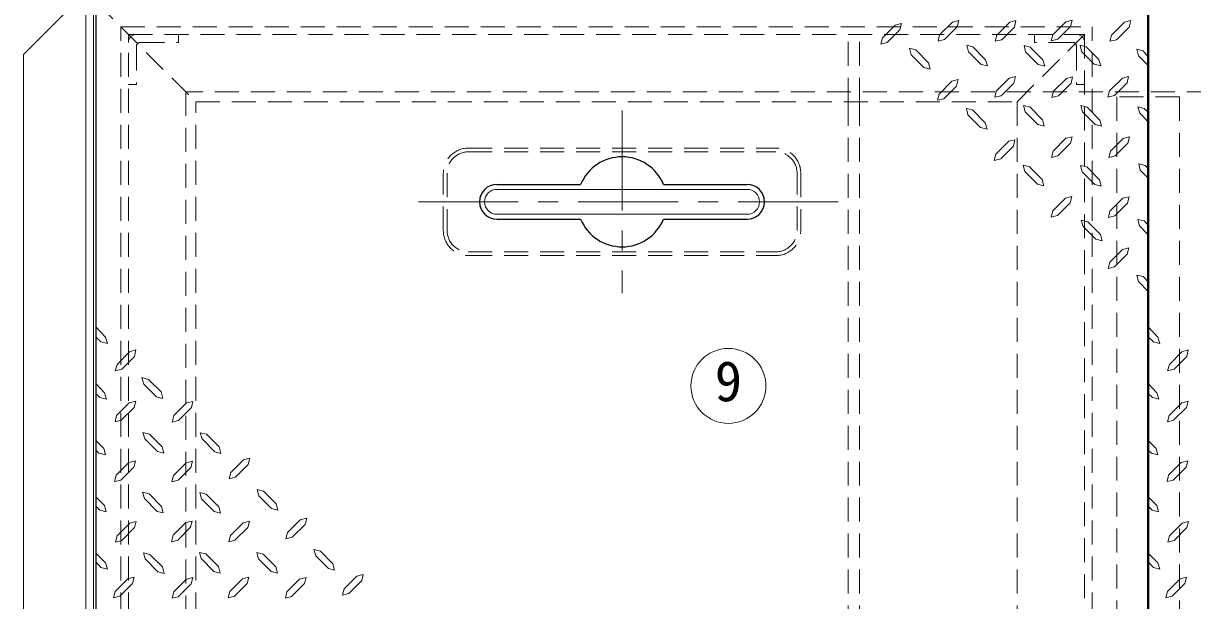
# Model space of a CAD drawing. Units: millimetres at full size, sheet at 1:8; details may follow other scales. Extents: x -1701 to 1539, y -1061 to 1187.
# Drawn here: x -1386 to -918.2, y 693.6 to 924.7 of the extents above; entities that cross this region are included whole.
import ezdxf
from ezdxf.enums import TextEntityAlignment as Align

# ---------------------------------------------------------------- set-up
doc = ezdxf.new("R2010")
doc.units = ezdxf.units.MM
doc.header["$LTSCALE"] = 8
doc.linetypes.add('CHAIN1', pattern=[8, 5, -1, 1, -1])
doc.linetypes.add('DASHED1', pattern=[1.8, 1.2, -0.6])
doc.layers.add('0-6_補助線', color=4, linetype='Continuous', lineweight=9)
doc.styles.add('ＭＳ ゴシック', font='')
doc.styles.get('ＭＳ ゴシック').set_extended_font_data('MS Gothic')

msp = doc.modelspace()

# ---------------------------------------------------------------- linework, layer by layer
at = {"layer": '0-6_補助線'}
for p, q in [((-1385.972, 912.237), (-1348.472, 949.737)), ((-1040.397, 917.005), (-1035.334, 922.067)), ((-1017.495, 918.21), (-1012.432, 923.272)), ((-994.593, 918.13), (-989.531, 923.192)), ((-972.173, 918.29), (-967.111, 923.353)), ((-948.709, 918.13), (-943.647, 923.192)), ((-1042.325, 918.853), (-1042.968, 916.362)), ((-1040.397, 917.005), (-1042.968, 916.362)), ((-1019.423, 920.058), (-1020.066, 917.567)), ((-1017.495, 918.21), (-1020.066, 917.567)), ((-996.522, 919.978), (-997.164, 917.487)), ((-994.593, 918.13), (-997.164, 917.487)), ((-974.102, 920.138), (-974.745, 917.647)), ((-972.173, 918.29), (-974.745, 917.647)), ((-950.638, 919.978), (-951.281, 917.487)), ((-948.709, 918.13), (-951.281, 917.487)), ((-1385.972, 912.237), (-1385.972, 687.237)), ((-1030.834, 912.103), (-1031.477, 914.674)), ((-1028.986, 914.031), (-1031.477, 914.674)), ((-1028.986, 914.031), (-1023.923, 908.888)), ((-1007.932, 913.308), (-1008.575, 915.88)), ((-1006.084, 915.237), (-1008.575, 915.88)), ((-1007.932, 913.308), (-1002.87, 908.246)), ((-1006.084, 915.237), (-1001.022, 910.094)), ((-985.031, 913.228), (-985.673, 915.799)), ((-983.182, 915.156), (-985.673, 915.799)), ((-985.031, 913.228), (-979.968, 908.165)), ((-983.182, 915.156), (-978.12, 910.013)), ((-962.611, 913.388), (-963.254, 915.96)), ((-960.763, 915.317), (-963.254, 915.96)), ((-962.611, 913.388), (-957.548, 908.326)), ((-960.763, 915.317), (-955.7, 910.174)), ((-938.022, 913.63), (-940.593, 914.272)), ((-939.87, 911.701), (-940.593, 914.272)), ((-938.022, 913.63), (-935.972, 911.288)), ((-1030.834, 912.103), (-1025.772, 907.04)), ((-1023.923, 908.888), (-1023.2, 906.397)), ((-1000.298, 907.603), (-1002.87, 908.246)), ((-1001.022, 910.094), (-1000.298, 907.603)), ((-977.397, 907.522), (-979.968, 908.165)), ((-978.12, 910.013), (-977.397, 907.522)), ((-954.977, 907.683), (-957.548, 908.326)), ((-955.7, 910.174), (-954.977, 907.683)), ((-939.87, 911.701), (-935.972, 907.804)), ((-1023.2, 906.397), (-1025.772, 907.04)), ((-1017.736, 894.505), (-1012.673, 899.567)), ((-994.834, 895.71), (-989.772, 900.772)), ((-971.932, 895.63), (-966.87, 900.692)), ((-949.513, 895.79), (-944.45, 900.853)), ((-1019.664, 896.353), (-1020.307, 893.862)), ((-1017.736, 894.505), (-1020.307, 893.862)), ((-996.763, 897.558), (-997.406, 895.067)), ((-994.834, 895.71), (-997.406, 895.067)), ((-973.861, 897.478), (-974.504, 894.987)), ((-971.932, 895.63), (-974.504, 894.987)), ((-951.441, 897.638), (-952.084, 895.147)), ((-949.513, 895.79), (-952.084, 895.147)), ((-1008.093, 888.076), (-1008.736, 890.647)), ((-1006.245, 890.005), (-1008.736, 890.647)), ((-1006.245, 890.005), (-1001.182, 884.862)), ((-985.191, 889.281), (-985.834, 891.853)), ((-983.343, 891.21), (-985.834, 891.853)), ((-985.191, 889.281), (-980.129, 884.219)), ((-983.343, 891.21), (-978.281, 886.067)), ((-962.289, 889.201), (-962.932, 891.772)), ((-960.441, 891.13), (-962.932, 891.772)), ((-962.289, 889.201), (-957.227, 884.138)), ((-960.441, 891.13), (-955.379, 885.987)), ((-937.539, 890.647), (-940.111, 891.29)), ((-939.388, 888.719), (-940.111, 891.29)), ((-937.539, 890.647), (-935.972, 889.08)), ((-1008.093, 888.076), (-1003.031, 883.013)), ((-1001.182, 884.862), (-1000.459, 882.371)), ((-977.557, 883.576), (-980.129, 884.219)), ((-978.281, 886.067), (-977.557, 883.576)), ((-954.656, 883.496), (-957.227, 884.138)), ((-955.379, 885.987), (-954.656, 883.496)), ((-939.388, 888.719), (-935.972, 885.304)), ((-1000.459, 882.371), (-1003.031, 883.013)), ((-994.995, 870.478), (-989.932, 875.54)), ((-972.093, 871.683), (-967.031, 876.746)), ((-949.191, 871.603), (-944.129, 876.665)), ((-996.923, 872.326), (-997.566, 869.835)), ((-994.995, 870.478), (-997.566, 869.835)), ((-974.022, 873.531), (-974.664, 871.04)), ((-972.093, 871.683), (-974.664, 871.04)), ((-951.12, 873.451), (-951.763, 870.96)), ((-949.191, 871.603), (-951.763, 870.96)), ((-985.352, 865.335), (-985.995, 867.906)), ((-983.504, 867.263), (-985.995, 867.906)), ((-983.504, 867.263), (-978.441, 862.121)), ((-962.45, 865.255), (-963.093, 867.826)), ((-960.602, 867.183), (-963.093, 867.826)), ((-960.602, 867.183), (-955.539, 862.04)), ((-937.218, 867.826), (-939.789, 868.469)), ((-939.147, 865.897), (-939.789, 868.469)), ((-939.147, 865.897), (-935.972, 862.723)), ((-937.218, 867.826), (-935.972, 866.58)), ((-985.352, 865.335), (-980.289, 860.272)), ((-978.441, 862.121), (-977.718, 859.63)), ((-962.45, 865.255), (-957.388, 860.192)), ((-955.539, 862.04), (-954.816, 859.549)), ((-977.718, 859.63), (-980.289, 860.272)), ((-954.816, 859.549), (-957.388, 860.192)), ((-972.254, 847.737), (-967.191, 852.799)), ((-949.352, 847.656), (-944.289, 852.719)), ((-974.182, 849.585), (-974.825, 847.094)), ((-972.254, 847.737), (-974.825, 847.094)), ((-951.281, 849.505), (-951.923, 847.013)), ((-949.352, 847.656), (-951.923, 847.013)), ((-960.2, 845.246), (-962.772, 845.888)), ((-962.048, 843.317), (-962.772, 845.888)), ((-962.048, 843.317), (-956.986, 838.335)), ((-960.2, 845.246), (-955.138, 840.183)), ((-937.62, 845.567), (-940.191, 846.21)), ((-939.468, 843.638), (-940.191, 846.21)), ((-939.468, 843.638), (-935.972, 840.003)), ((-937.62, 845.567), (-935.972, 843.92)), ((-954.414, 837.612), (-956.986, 838.335)), ((-955.138, 840.183), (-954.414, 837.612)), ((-951.361, 829.094), (-946.298, 834.156)), ((-951.361, 829.094), (-952.004, 826.522)), ((-949.432, 827.246), (-944.45, 832.308)), ((-949.432, 827.246), (-952.004, 826.522)), ((-938.022, 823.308), (-940.593, 823.951)), ((-939.87, 821.38), (-940.593, 823.951)), ((-938.022, 823.308), (-935.972, 821.259)), ((-939.87, 821.38), (-935.972, 817.326)), ((-1353.075, 799.094), (-1356.972, 803.147)), ((-932.075, 799.094), (-935.972, 803.147)), ((-1354.923, 797.165), (-1356.972, 799.214)), ((-1354.923, 797.165), (-1352.352, 796.522)), ((-1353.075, 799.094), (-1352.352, 796.522)), ((-933.923, 797.165), (-935.972, 799.214)), ((-933.923, 797.165), (-931.352, 796.522)), ((-932.075, 799.094), (-931.352, 796.522)), ((-1343.513, 793.228), (-1348.495, 788.165)), ((-1341.584, 791.38), (-1346.647, 786.317)), ((-1343.513, 793.228), (-1340.941, 793.951)), ((-1341.584, 791.38), (-1340.941, 793.951)), ((-922.513, 793.228), (-927.495, 788.165)), ((-920.584, 791.38), (-925.647, 786.317)), ((-922.513, 793.228), (-919.941, 793.951)), ((-920.584, 791.38), (-919.941, 793.951)), ((-1338.531, 782.862), (-1335.959, 782.138)), ((-1337.807, 780.29), (-1338.531, 782.862)), ((-1330.897, 777.156), (-1335.959, 782.138)), ((-1353.477, 776.835), (-1356.972, 780.47)), ((-1355.325, 774.906), (-1356.972, 776.554)), ((-1353.477, 776.835), (-1352.754, 774.263)), ((-1332.745, 775.228), (-1337.807, 780.29)), ((-1330.897, 777.156), (-1330.173, 774.585)), ((-932.477, 776.835), (-935.972, 780.47)), ((-934.325, 774.906), (-935.972, 776.554)), ((-932.477, 776.835), (-931.754, 774.263)), ((-1355.325, 774.906), (-1352.754, 774.263)), ((-1343.593, 772.817), (-1348.656, 767.755)), ((-1343.593, 772.817), (-1341.022, 773.46)), ((-1341.664, 770.969), (-1341.022, 773.46)), ((-1332.745, 775.228), (-1330.173, 774.585)), ((-1320.691, 772.737), (-1325.754, 767.674)), ((-1320.691, 772.737), (-1318.12, 773.38)), ((-1318.763, 770.888), (-1318.12, 773.38)), ((-934.325, 774.906), (-931.754, 774.263)), ((-922.593, 772.817), (-927.656, 767.755)), ((-922.593, 772.817), (-920.022, 773.46)), ((-920.664, 770.969), (-920.022, 773.46)), ((-1338.129, 760.924), (-1335.557, 760.281)), ((-1337.406, 758.433), (-1338.129, 760.924)), ((-1332.343, 753.29), (-1337.406, 758.433)), ((-1330.495, 755.219), (-1335.557, 760.281)), ((-1315.227, 760.844), (-1312.656, 760.201)), ((-1314.504, 758.353), (-1315.227, 760.844)), ((-1309.441, 753.21), (-1314.504, 758.353)), ((-1307.593, 755.138), (-1312.656, 760.201)), ((-1353.798, 754.576), (-1356.972, 757.75)), ((-1355.727, 752.647), (-1356.972, 753.893)), ((-1353.798, 754.576), (-1353.156, 752.005)), ((-1332.343, 753.29), (-1329.852, 752.647)), ((-1330.495, 755.219), (-1329.852, 752.647)), ((-1309.441, 753.21), (-1306.95, 752.567)), ((-1307.593, 755.138), (-1306.95, 752.567)), ((-932.798, 754.576), (-935.972, 757.75)), ((-934.727, 752.647), (-935.972, 753.893)), ((-932.798, 754.576), (-932.156, 752.005)), ((-1355.727, 752.647), (-1353.156, 752.005)), ((-1343.754, 748.871), (-1348.816, 743.808)), ((-1343.754, 748.871), (-1341.182, 749.513)), ((-1341.825, 747.022), (-1341.182, 749.513)), ((-1320.852, 748.79), (-1325.914, 743.728)), ((-1320.852, 748.79), (-1318.281, 749.433)), ((-1318.923, 746.942), (-1318.281, 749.433)), ((-1297.95, 749.996), (-1303.013, 744.933)), ((-1297.95, 749.996), (-1295.379, 750.638)), ((-1296.022, 748.147), (-1295.379, 750.638)), ((-934.727, 752.647), (-932.156, 752.005)), ((-922.754, 748.871), (-927.816, 743.808)), ((-922.754, 748.871), (-920.182, 749.513)), ((-920.825, 747.022), (-920.182, 749.513)), ((-1353.557, 731.755), (-1356.972, 735.17)), ((-1338.289, 736.978), (-1335.718, 736.335)), ((-1337.566, 734.487), (-1338.289, 736.978)), ((-1332.504, 729.344), (-1337.566, 734.487)), ((-1330.656, 731.272), (-1335.718, 736.335)), ((-1315.388, 736.897), (-1312.816, 736.255)), ((-1314.664, 734.406), (-1315.388, 736.897)), ((-1309.602, 729.263), (-1314.664, 734.406)), ((-1307.754, 731.192), (-1312.816, 736.255)), ((-1292.486, 738.103), (-1289.914, 737.46)), ((-1291.763, 735.612), (-1292.486, 738.103)), ((-1286.7, 730.469), (-1291.763, 735.612)), ((-1284.852, 732.397), (-1289.914, 737.46)), ((-932.557, 731.755), (-935.972, 735.17)), ((-1355.406, 729.826), (-1356.972, 731.393)), ((-1355.406, 729.826), (-1352.834, 729.183)), ((-1353.557, 731.755), (-1352.834, 729.183)), ((-1330.656, 731.272), (-1330.013, 728.701)), ((-1307.754, 731.192), (-1307.111, 728.621)), ((-1286.7, 730.469), (-1284.209, 729.826)), ((-1284.852, 732.397), (-1284.209, 729.826)), ((-934.406, 729.826), (-935.972, 731.393)), ((-934.406, 729.826), (-931.834, 729.183)), ((-932.557, 731.755), (-931.834, 729.183)), ((-1343.432, 724.683), (-1340.861, 725.326)), ((-1341.504, 722.835), (-1340.861, 725.326)), ((-1332.504, 729.344), (-1330.013, 728.701)), ((-1321.013, 724.844), (-1318.441, 725.487)), ((-1319.084, 722.996), (-1318.441, 725.487)), ((-1309.602, 729.263), (-1307.111, 728.621)), ((-1298.111, 724.763), (-1295.539, 725.406)), ((-1296.182, 722.915), (-1295.539, 725.406)), ((-1275.209, 725.969), (-1280.272, 720.906)), ((-1275.209, 725.969), (-1272.638, 726.612)), ((-1273.281, 724.121), (-1272.638, 726.612)), ((-922.432, 724.683), (-919.861, 725.326)), ((-920.504, 722.835), (-919.861, 725.326)), ((-1343.432, 724.683), (-1348.495, 719.621)), ((-1321.013, 724.844), (-1326.075, 719.781)), ((-1298.111, 724.763), (-1303.173, 719.701)), ((-922.432, 724.683), (-927.495, 719.621)), ((-1353.075, 708.772), (-1356.972, 712.67)), ((-1337.968, 712.79), (-1335.397, 712.147)), ((-1337.245, 710.299), (-1337.968, 712.79)), ((-1330.334, 707.085), (-1335.397, 712.147)), ((-1315.548, 712.951), (-1312.977, 712.308)), ((-1314.825, 710.46), (-1315.548, 712.951)), ((-1307.914, 707.246), (-1312.977, 712.308)), ((-1292.647, 712.871), (-1290.075, 712.228)), ((-1291.923, 710.38), (-1292.647, 712.871)), ((-1285.013, 707.165), (-1290.075, 712.228)), ((-1269.745, 714.076), (-1267.173, 713.433)), ((-1269.022, 711.585), (-1269.745, 714.076)), ((-1263.959, 706.442), (-1269.022, 711.585)), ((-1262.111, 708.371), (-1267.173, 713.433)), ((-932.075, 708.772), (-935.972, 712.67)), ((-1354.923, 706.844), (-1356.972, 709.186)), ((-1354.923, 706.844), (-1352.352, 706.201)), ((-1353.075, 708.772), (-1352.352, 706.201)), ((-1332.182, 705.156), (-1337.245, 710.299)), ((-1330.334, 707.085), (-1329.691, 704.513)), ((-1309.763, 705.317), (-1314.825, 710.46)), ((-1307.914, 707.246), (-1307.272, 704.674)), ((-1286.861, 705.237), (-1291.923, 710.38)), ((-1285.013, 707.165), (-1284.37, 704.594)), ((-1263.959, 706.442), (-1261.468, 705.799)), ((-1262.111, 708.371), (-1261.468, 705.799)), ((-933.923, 706.844), (-935.972, 709.186)), ((-933.923, 706.844), (-931.352, 706.201)), ((-932.075, 708.772), (-931.352, 706.201)), ((-1344.236, 702.344), (-1349.298, 697.281)), ((-1344.236, 702.344), (-1341.664, 702.987)), ((-1342.307, 700.496), (-1341.664, 702.987)), ((-1332.182, 705.156), (-1329.691, 704.513)), ((-1320.772, 702.183), (-1325.834, 697.121)), ((-1320.772, 702.183), (-1318.2, 702.826)), ((-1318.843, 700.335), (-1318.2, 702.826)), ((-1309.763, 705.317), (-1307.272, 704.674)), ((-1298.352, 702.344), (-1303.414, 697.281)), ((-1298.352, 702.344), (-1295.781, 702.987)), ((-1296.423, 700.496), (-1295.781, 702.987)), ((-1286.861, 705.237), (-1284.37, 704.594)), ((-1275.45, 702.263), (-1280.513, 697.201)), ((-1275.45, 702.263), (-1272.879, 702.906)), ((-1273.522, 700.415), (-1272.879, 702.906)), ((-1252.548, 703.469), (-1257.611, 698.406)), ((-1252.548, 703.469), (-1249.977, 704.112)), ((-1250.62, 701.621), (-1249.977, 704.112)), ((-923.236, 702.344), (-928.298, 697.281)), ((-923.236, 702.344), (-920.664, 702.987)), ((-921.307, 700.496), (-920.664, 702.987))]:
    msp.add_line(p, q, dxfattribs=at)
at = {"layer": '0-6_補助線', "color": 7, "lineweight": 18}
for p, q in [((-1360.972, 687.237), (-1360.972, 937.237)), ((-1357.972, 687.237), (-1357.972, 934.237)), ((-1196.472, 858.237), (-1096.472, 858.237)), ((-1196.472, 848.237), (-1096.472, 848.237))]:
    msp.add_line(p, q, dxfattribs=at)
at = {"layer": '0-6_補助線', "linetype": 'DASHED1'}
for p, q in [((-1356.972, 933.237), (-1346.972, 923.237)), ((-1343.972, 920.237), (-961.472, 920.237)), ((-1343.972, 687.237), (-1343.972, 920.237)), ((-1339.172, 917.037), (-1323.972, 917.037)), ((-1323.972, 920.237), (-1323.972, 917.037)), ((-1055.972, 893.237), (-1055.972, 920.237)), ((-1051.472, 893.237), (-1051.472, 920.237)), ((-981.472, 920.237), (-981.472, 917.037)), ((-966.272, 917.037), (-981.472, 917.037)), ((-961.472, 920.237), (-961.472, 687.237)), ((-1340.772, 915.437), (-1340.772, 900.237)), ((-964.672, 915.437), (-964.672, 900.237)), ((-1343.972, 900.237), (-1340.772, 900.237)), ((-961.472, 900.237), (-964.672, 900.237)), ((-550.972, 897.237), (-1320.972, 897.237)), ((-1320.972, 897.237), (-1320.972, 687.237))]:
    msp.add_line(p, q, dxfattribs=at)
at = {"layer": '0-6_補助線', "color": 5, "lineweight": 25}
for p, q in [((-1356.972, 933.237), (-1356.972, 687.237)), ((-1196.472, 860.237), (-1163.056, 860.237)), ((-1129.889, 860.237), (-1096.472, 860.237)), ((-1196.472, 846.237), (-1163.056, 846.237)), ((-1129.889, 846.237), (-1096.472, 846.237))]:
    msp.add_line(p, q, dxfattribs=at)
at = {"layer": '0-6_補助線', "color": 1, "lineweight": 40}
msp.add_line((-935.972, 687.237), (-935.972, 933.237), dxfattribs=at)
at = {"layer": '0-6_補助線', "color": 7, "linetype": 'DASHED1', "lineweight": 18}
for p, q in [((-1346.972, 923.237), (-1316.972, 893.237)), ((-1346.972, 923.237), (-958.472, 923.237)), ((-1346.972, 687.237), (-1346.972, 923.237)), ((-988.472, 893.237), (-958.472, 923.237)), ((-958.472, 687.237), (-958.472, 923.237)), ((-923.472, 895.237), (-948.472, 895.237)), ((-948.472, 895.237), (-948.472, 687.237)), ((-923.472, 895.237), (-923.472, 687.237)), ((-1316.972, 893.237), (-988.472, 893.237)), ((-1316.972, 687.237), (-1316.972, 893.237)), ((-1055.972, 893.237), (-1055.972, 687.237)), ((-1051.472, 893.237), (-1051.472, 687.237)), ((-988.472, 893.237), (-988.472, 687.237)), ((-1207.972, 874.737), (-1084.972, 874.737)), ((-1207.972, 873.237), (-1084.972, 873.237)), ((-1217.972, 841.737), (-1217.972, 864.737)), ((-1216.472, 864.737), (-1216.472, 841.737)), ((-1076.472, 841.737), (-1076.472, 864.737)), ((-1074.972, 864.737), (-1074.972, 841.737)), ((-1207.972, 833.237), (-1084.972, 833.237)), ((-1207.972, 831.737), (-1084.972, 831.737))]:
    msp.add_line(p, q, dxfattribs=at)
at = {"layer": '0-6_補助線', "linetype": 'CHAIN1'}
for p, q in [((-1146.472, 889.737), (-1146.472, 816.737)), ((-1059.972, 853.237), (-1232.972, 853.237))]:
    msp.add_line(p, q, dxfattribs=at)
at = {"layer": '0-6_補助線'}
for points in [[(-1042.325, 918.853), (-1037.182, 923.996), (-1034.691, 924.638), (-1035.334, 922.067)], [(-1019.423, 920.058), (-1014.281, 925.201), (-1011.789, 925.844), (-1012.432, 923.272)], [(-996.522, 919.978), (-991.379, 925.121), (-988.888, 925.763), (-989.531, 923.192)], [(-974.102, 920.138), (-968.959, 925.281), (-966.468, 925.924), (-967.111, 923.353)], [(-950.638, 919.978), (-945.495, 925.121), (-943.004, 925.763), (-943.647, 923.192)], [(-996.763, 897.558), (-991.62, 902.701), (-989.129, 903.344), (-989.772, 900.772)], [(-973.861, 897.478), (-968.718, 902.621), (-966.227, 903.263), (-966.87, 900.692)], [(-951.441, 897.638), (-946.298, 902.781), (-943.807, 903.424), (-944.45, 900.853)], [(-1019.664, 896.353), (-1014.522, 901.496), (-1012.031, 902.138), (-1012.673, 899.567)], [(-996.923, 872.326), (-991.781, 877.469), (-989.289, 878.112), (-989.932, 875.54)], [(-974.022, 873.531), (-968.879, 878.674), (-966.388, 879.317), (-967.031, 876.746)], [(-951.12, 873.451), (-945.977, 878.594), (-943.486, 879.237), (-944.129, 876.665)], [(-974.182, 849.585), (-969.039, 854.728), (-966.548, 855.371), (-967.191, 852.799)], [(-951.281, 849.505), (-946.138, 854.647), (-943.647, 855.29), (-944.289, 852.719)], [(-946.298, 834.156), (-943.727, 834.88), (-944.45, 832.308)], [(-1346.647, 786.317), (-1349.218, 785.594), (-1348.495, 788.165)], [(-925.647, 786.317), (-928.218, 785.594), (-927.495, 788.165)], [(-1341.664, 770.969), (-1346.807, 765.826), (-1349.298, 765.183), (-1348.656, 767.755)], [(-1318.763, 770.888), (-1323.906, 765.746), (-1326.397, 765.103), (-1325.754, 767.674)], [(-920.664, 770.969), (-925.807, 765.826), (-928.298, 765.183), (-927.656, 767.755)], [(-1341.825, 747.022), (-1346.968, 741.88), (-1349.459, 741.237), (-1348.816, 743.808)], [(-1318.923, 746.942), (-1324.066, 741.799), (-1326.557, 741.156), (-1325.914, 743.728)], [(-1296.022, 748.147), (-1301.164, 743.005), (-1303.656, 742.362), (-1303.013, 744.933)], [(-920.825, 747.022), (-925.968, 741.88), (-928.459, 741.237), (-927.816, 743.808)], [(-1341.504, 722.835), (-1346.647, 717.692), (-1349.138, 717.049), (-1348.495, 719.621)], [(-1319.084, 722.996), (-1324.227, 717.853), (-1326.718, 717.21), (-1326.075, 719.781)], [(-1296.182, 722.915), (-1301.325, 717.772), (-1303.816, 717.13), (-1303.173, 719.701)], [(-1273.281, 724.121), (-1278.423, 718.978), (-1280.914, 718.335), (-1280.272, 720.906)], [(-920.504, 722.835), (-925.647, 717.692), (-928.138, 717.049), (-927.495, 719.621)], [(-1342.307, 700.496), (-1347.45, 695.353), (-1349.941, 694.71), (-1349.298, 697.281)], [(-1318.843, 700.335), (-1323.986, 695.192), (-1326.477, 694.549), (-1325.834, 697.121)], [(-1296.423, 700.496), (-1301.566, 695.353), (-1304.057, 694.71), (-1303.414, 697.281)], [(-1273.522, 700.415), (-1278.664, 695.272), (-1281.156, 694.63), (-1280.513, 697.201)], [(-1250.62, 701.621), (-1255.763, 696.478), (-1258.254, 695.835), (-1257.611, 698.406)], [(-921.307, 700.496), (-926.45, 695.353), (-928.941, 694.71), (-928.298, 697.281)]]:
    msp.add_lwpolyline(points, dxfattribs=at)
at = {"layer": '0-6_補助線', "color": 7, "lineweight": 18}
msp.add_circle((-1103.928, 779.575), 15, dxfattribs=at)
at = {"layer": '0-6_補助線', "linetype": 'DASHED1'}
for centre, radius, start, end in [((-1340.772, 917.037), 3.2, 90, 180), ((-1339.172, 915.437), 1.6, 90, 180), ((-966.272, 915.437), 1.6, 0, 90), ((-964.672, 917.037), 3.2, 0, 90)]:
    msp.add_arc(centre, radius, start, end, dxfattribs=at)
at = {"layer": '0-6_補助線', "color": 7, "linetype": 'DASHED1', "lineweight": 18}
for centre, radius, start, end in [((-1207.972, 864.737), 10, 90, 180), ((-1084.972, 864.737), 10, 0, 90), ((-1207.972, 864.737), 8.5, 90, 180), ((-1084.972, 864.737), 8.5, 0, 90), ((-1207.972, 841.737), 10, 180, 270), ((-1207.972, 841.737), 8.5, 180, 270), ((-1084.972, 841.737), 8.5, 270, 0), ((-1084.972, 841.737), 10, 270, 0)]:
    msp.add_arc(centre, radius, start, end, dxfattribs=at)
at = {"layer": '0-6_補助線', "color": 5, "lineweight": 25}
for centre, radius, start, end in [((-1146.472, 853.237), 18, 22.88538, 157.11462), ((-1196.472, 853.237), 7, 90, 270), ((-1096.472, 853.237), 7, 270, 90), ((-1146.472, 853.237), 18, 202.88538, 337.11462)]:
    msp.add_arc(centre, radius, start, end, dxfattribs=at)
at = {"layer": '0-6_補助線', "color": 7, "lineweight": 18}
for centre, start, end in [((-1196.472, 853.237), 90, 270), ((-1096.472, 853.237), 270, 90)]:
    msp.add_arc(centre, 5, start, end, dxfattribs=at)

# ---------------------------------------------------------------- texts
at = {"layer": '0-6_補助線', "color": 7, "style": 'ＭＳ ゴシック'}
msp.add_text('9', height=16.13, dxfattribs=at).set_placement((-1109.428, 768.575), align=Align.BOTTOM_LEFT)

doc.saveas('drawing.dxf')
